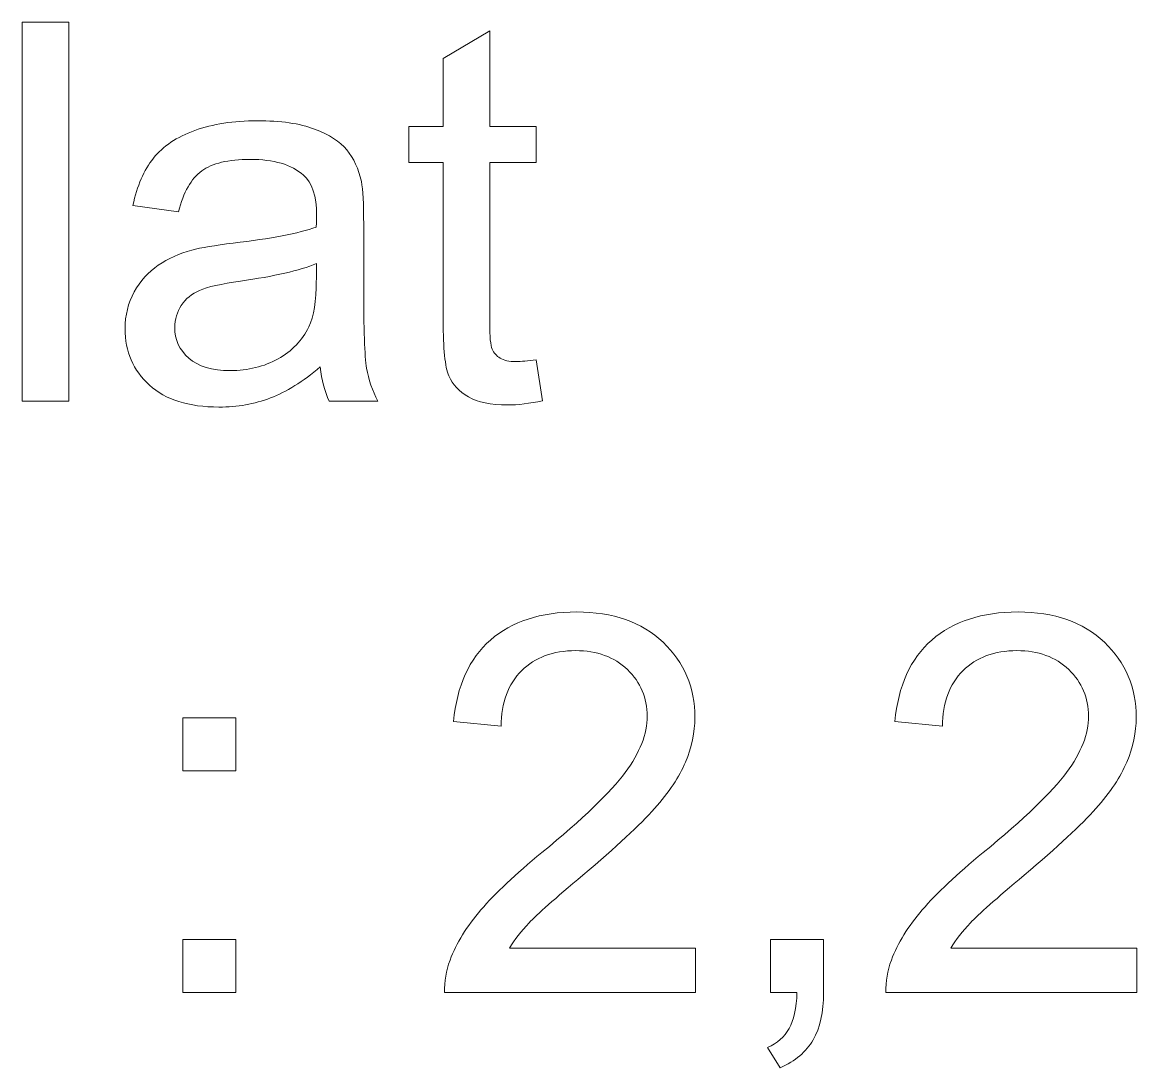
# Model space of a CAD drawing. Header units: centimetres. Extents: x -38.9 to 38.9, y -39.6 to 39.6.
# Drawn here: x 29.33 to 34.68, y 5.6 to 10.61 of the extents above; entities that cross this region are included whole.
import ezdxf

# ---------------------------------------------------------------- set-up
doc = ezdxf.new("R2010")
doc.units = ezdxf.units.CM
doc.header["$MEASUREMENT"] = 0
doc.layers.add('Layer 1', color=7, linetype='Continuous')

msp = doc.modelspace()

# ---------------------------------------------------------------- linework, layer by layer
at = {"layer": 'Layer 1', "color": 250, "lineweight": 9}
for points, knots in [([(29.32749, 8.79422), (29.32749, 8.79422), (29.32749, 10.61286), (29.32749, 10.61286), (29.32749, 10.61286), (29.32749, 10.61286), (29.32749, 10.61286), (29.32749, 10.61286), (29.32749, 10.61286), (29.32749, 10.61286), (29.32749, 10.61286), (29.32749, 10.61286), (29.32749, 10.61286), (29.3275, 10.61286), (29.55102, 10.61286), (29.55102, 10.61286), (29.55102, 10.61286), (29.55102, 10.61286), (29.55102, 10.61286), (29.55102, 10.61286), (29.55102, 10.61286), (29.55102, 10.61286), (29.55102, 10.61286), (29.55102, 10.61286), (29.55102, 10.61286), (29.55102, 10.61286), (29.55102, 8.79422), (29.55102, 8.79422), (29.55102, 8.79422), (29.55102, 8.79422), (29.55102, 8.79422), (29.55102, 8.79422), (29.55102, 8.79422), (29.55102, 8.79422), (29.55102, 8.79422), (29.55102, 8.79422), (29.55102, 8.79422), (29.55101, 8.79422), (29.32749, 8.79422), (29.32749, 8.79422)], [0, 0, 0, 0, 0.0769231, 0.0769231, 0.0769231, 0.1538462, 0.1538462, 0.1538462, 0.2307692, 0.2307692, 0.2307692, 0.3076923, 0.3076923, 0.3076923, 0.3846154, 0.3846154, 0.3846154, 0.4615385, 0.4615385, 0.4615385, 0.5384615, 0.5384615, 0.5384615, 0.6153846, 0.6153846, 0.6153846, 0.6923077, 0.6923077, 0.6923077, 0.7692308, 0.7692308, 0.7692308, 0.8461538, 0.8461538, 0.8461538, 0.9230769, 0.9230769, 0.9230769, 1, 1, 1, 1]), ([(31.79468, 8.99361), (31.79468, 8.99361), (31.82516, 8.79634), (31.82516, 8.79634), (31.82516, 8.79634), (31.82516, 8.79634), (31.82516, 8.79634), (31.82516, 8.79634), (31.82516, 8.79634), (31.82516, 8.79634), (31.82516, 8.79634), (31.82515, 8.79634), (31.82515, 8.79634), (31.7625, 8.78321), (31.7062, 8.77644), (31.6571, 8.77644), (31.6571, 8.77644), (31.6571, 8.77644), (31.6571, 8.77644), (31.6571, 8.77644), (31.6571, 8.77644), (31.6571, 8.77644), (31.6571, 8.77644), (31.65709, 8.77644), (31.65709, 8.77644), (31.57623, 8.77644), (31.51359, 8.78914), (31.46871, 8.81496), (31.46871, 8.81496), (31.46871, 8.81496), (31.46871, 8.81496), (31.46871, 8.81496), (31.46871, 8.81496), (31.46871, 8.81496), (31.46871, 8.81496), (31.4687, 8.81496), (31.4687, 8.81496), (31.42425, 8.84079), (31.39294, 8.87423), (31.37473, 8.91614), (31.37473, 8.91614), (31.37473, 8.91614), (31.37473, 8.91614), (31.37473, 8.91614), (31.37473, 8.91614), (31.37473, 8.91614), (31.37473, 8.91614), (31.37472, 8.91614), (31.37472, 8.91614), (31.35652, 8.95805), (31.34764, 9.0461), (31.34764, 9.1803), (31.34764, 9.1803), (31.34764, 9.1803), (31.34764, 9.1803), (31.34764, 9.1803), (31.34764, 9.1803), (31.34764, 9.1803), (31.34764, 9.1803), (31.34764, 9.1803), (31.34764, 9.1803), (31.34764, 9.1803), (31.34764, 9.93976), (31.34764, 9.93976), (31.34764, 9.93976), (31.34764, 9.93976), (31.34764, 9.93976), (31.34764, 9.93976), (31.34764, 9.93976), (31.34764, 9.93976), (31.34764, 9.93976), (31.34764, 9.93976), (31.34763, 9.93976), (31.34763, 9.93976), (31.18254, 9.93976), (31.18254, 9.93976), (31.18254, 9.93976), (31.18254, 9.93976), (31.18254, 9.93976), (31.18254, 9.93976), (31.18254, 9.93976), (31.18254, 9.93976), (31.18254, 9.93976), (31.18254, 9.93976), (31.18254, 9.93976), (31.18254, 9.93976), (31.18254, 10.11248), (31.18254, 10.11248), (31.18254, 10.11248), (31.18254, 10.11248), (31.18254, 10.11248), (31.18254, 10.11248), (31.18254, 10.11248), (31.18254, 10.11248), (31.18254, 10.11248), (31.18254, 10.11248), (31.18254, 10.11248), (31.18254, 10.11248), (31.34764, 10.11248), (31.34764, 10.11248), (31.34764, 10.11248), (31.34764, 10.11248), (31.34764, 10.11248), (31.34764, 10.11248), (31.34764, 10.11248), (31.34764, 10.11248), (31.34764, 10.11248), (31.34764, 10.11248), (31.34764, 10.11248), (31.34764, 10.11248), (31.34764, 10.43845), (31.34764, 10.43845), (31.34764, 10.43845), (31.34764, 10.43845), (31.34764, 10.43845), (31.34764, 10.43845), (31.34764, 10.43845), (31.34764, 10.43845), (31.34764, 10.43845), (31.34764, 10.43845), (31.34764, 10.43845), (31.34764, 10.43845), (31.57116, 10.57264), (31.57116, 10.57264), (31.57116, 10.57264), (31.57116, 10.57264), (31.57116, 10.57264), (31.57116, 10.57264), (31.57116, 10.57264), (31.57116, 10.57264), (31.57116, 10.57264), (31.57116, 10.57264), (31.57116, 10.57264), (31.57116, 10.57264), (31.57116, 10.11248), (31.57116, 10.11248), (31.57116, 10.11248), (31.57116, 10.11248), (31.57116, 10.11248), (31.57116, 10.11248), (31.57116, 10.11248), (31.57116, 10.11248), (31.57116, 10.11248), (31.57116, 10.11248), (31.57116, 10.11248), (31.57116, 10.11248), (31.79468, 10.11248), (31.79468, 10.11248), (31.79468, 10.11248), (31.79468, 10.11248), (31.79468, 10.11248), (31.79468, 10.11248), (31.79468, 10.11248), (31.79468, 10.11248), (31.79468, 10.11248), (31.79468, 10.11248), (31.79468, 10.11248), (31.79468, 10.11248), (31.79468, 9.93976), (31.79468, 9.93976), (31.79468, 9.93976), (31.79468, 9.93976), (31.79468, 9.93976), (31.79468, 9.93976), (31.79468, 9.93976), (31.79468, 9.93976), (31.79468, 9.93976), (31.79468, 9.93976), (31.79467, 9.93976), (31.79467, 9.93976), (31.57116, 9.93976), (31.57116, 9.93976), (31.57116, 9.93976), (31.57116, 9.93976), (31.57116, 9.93976), (31.57116, 9.93976), (31.57116, 9.93976), (31.57116, 9.93976), (31.57116, 9.93976), (31.57116, 9.93976), (31.57116, 9.93976), (31.57116, 9.93976), (31.57116, 9.1676), (31.57116, 9.1676), (31.57116, 9.1676), (31.57116, 9.1676), (31.57116, 9.1676), (31.57116, 9.1676), (31.57116, 9.1676), (31.57116, 9.1676), (31.57116, 9.1676), (31.57116, 9.1676), (31.57116, 9.1676), (31.57116, 9.10368), (31.57497, 9.06261), (31.58301, 9.04441), (31.58301, 9.04441), (31.58301, 9.04441), (31.58301, 9.04441), (31.58301, 9.04441), (31.58301, 9.04441), (31.58301, 9.04441), (31.58301, 9.04441), (31.58301, 9.04441), (31.58301, 9.04441), (31.59063, 9.02621), (31.60333, 9.01181), (31.62111, 9.00081), (31.62111, 9.00081), (31.62111, 9.00081), (31.62111, 9.00081), (31.62111, 9.00081), (31.62111, 9.00081), (31.62111, 9.00081), (31.62111, 9.00081), (31.62111, 9.00081), (31.62111, 9.00081), (31.63889, 8.99022), (31.66429, 8.98472), (31.69731, 8.98472), (31.69731, 8.98472), (31.69731, 8.98472), (31.69731, 8.98472), (31.69731, 8.98472), (31.69731, 8.98472), (31.69731, 8.98472), (31.69731, 8.98472), (31.69731, 8.98472), (31.69731, 8.98472), (31.72187, 8.98472), (31.75446, 8.98768), (31.79468, 8.99361)], [0, 0, 0, 0, 0.012987, 0.012987, 0.012987, 0.025974, 0.025974, 0.025974, 0.038961, 0.038961, 0.038961, 0.0519481, 0.0519481, 0.0519481, 0.0649351, 0.0649351, 0.0649351, 0.0779221, 0.0779221, 0.0779221, 0.0909091, 0.0909091, 0.0909091, 0.1038961, 0.1038961, 0.1038961, 0.1168831, 0.1168831, 0.1168831, 0.1298701, 0.1298701, 0.1298701, 0.1428571, 0.1428571, 0.1428571, 0.1558442, 0.1558442, 0.1558442, 0.1688312, 0.1688312, 0.1688312, 0.1818182, 0.1818182, 0.1818182, 0.1948052, 0.1948052, 0.1948052, 0.2077922, 0.2077922, 0.2077922, 0.2207792, 0.2207792, 0.2207792, 0.2337662, 0.2337662, 0.2337662, 0.2467532, 0.2467532, 0.2467532, 0.2597403, 0.2597403, 0.2597403, 0.2727273, 0.2727273, 0.2727273, 0.2857143, 0.2857143, 0.2857143, 0.2987013, 0.2987013, 0.2987013, 0.3116883, 0.3116883, 0.3116883, 0.3246753, 0.3246753, 0.3246753, 0.3376623, 0.3376623, 0.3376623, 0.3506494, 0.3506494, 0.3506494, 0.3636364, 0.3636364, 0.3636364, 0.3766234, 0.3766234, 0.3766234, 0.3896104, 0.3896104, 0.3896104, 0.4025974, 0.4025974, 0.4025974, 0.4155844, 0.4155844, 0.4155844, 0.4285714, 0.4285714, 0.4285714, 0.4415584, 0.4415584, 0.4415584, 0.4545455, 0.4545455, 0.4545455, 0.4675325, 0.4675325, 0.4675325, 0.4805195, 0.4805195, 0.4805195, 0.4935065, 0.4935065, 0.4935065, 0.5064935, 0.5064935, 0.5064935, 0.5194805, 0.5194805, 0.5194805, 0.5324675, 0.5324675, 0.5324675, 0.5454545, 0.5454545, 0.5454545, 0.5584416, 0.5584416, 0.5584416, 0.5714286, 0.5714286, 0.5714286, 0.5844156, 0.5844156, 0.5844156, 0.5974026, 0.5974026, 0.5974026, 0.6103896, 0.6103896, 0.6103896, 0.6233766, 0.6233766, 0.6233766, 0.6363636, 0.6363636, 0.6363636, 0.6493506, 0.6493506, 0.6493506, 0.6623377, 0.6623377, 0.6623377, 0.6753247, 0.6753247, 0.6753247, 0.6883117, 0.6883117, 0.6883117, 0.7012987, 0.7012987, 0.7012987, 0.7142857, 0.7142857, 0.7142857, 0.7272727, 0.7272727, 0.7272727, 0.7402597, 0.7402597, 0.7402597, 0.7532468, 0.7532468, 0.7532468, 0.7662338, 0.7662338, 0.7662338, 0.7792208, 0.7792208, 0.7792208, 0.7922078, 0.7922078, 0.7922078, 0.8051948, 0.8051948, 0.8051948, 0.8181818, 0.8181818, 0.8181818, 0.8311688, 0.8311688, 0.8311688, 0.8441558, 0.8441558, 0.8441558, 0.8571429, 0.8571429, 0.8571429, 0.8701299, 0.8701299, 0.8701299, 0.8831169, 0.8831169, 0.8831169, 0.8961039, 0.8961039, 0.8961039, 0.9090909, 0.9090909, 0.9090909, 0.9220779, 0.9220779, 0.9220779, 0.9350649, 0.9350649, 0.9350649, 0.9480519, 0.9480519, 0.9480519, 0.961039, 0.961039, 0.961039, 0.974026, 0.974026, 0.974026, 0.987013, 0.987013, 0.987013, 1, 1, 1, 1]), ([(30.75794, 8.95932), (30.67497, 8.88862), (30.59496, 8.83909), (30.51833, 8.80988), (30.51833, 8.80988), (30.51833, 8.80988), (30.51833, 8.80988), (30.51833, 8.80988), (30.51833, 8.80988), (30.51833, 8.80988), (30.51833, 8.80988), (30.51832, 8.80988), (30.51832, 8.80988), (30.44169, 8.78067), (30.35958, 8.76628), (30.27153, 8.76628), (30.27153, 8.76628), (30.27153, 8.76628), (30.27153, 8.76628), (30.27153, 8.76628), (30.27153, 8.76628), (30.27153, 8.76628), (30.27153, 8.76628), (30.27152, 8.76628), (30.27152, 8.76628), (30.12674, 8.76628), (30.01541, 8.80142), (29.93751, 8.87211), (29.93751, 8.87211), (29.93751, 8.87211), (29.93751, 8.87211), (29.93751, 8.87211), (29.93751, 8.87211), (29.93751, 8.87211), (29.93751, 8.87211), (29.9375, 8.87211), (29.9375, 8.87211), (29.85962, 8.94239), (29.82068, 9.03256), (29.82068, 9.1422), (29.82068, 9.1422), (29.82068, 9.1422), (29.82068, 9.1422), (29.82068, 9.1422), (29.82068, 9.1422), (29.82068, 9.1422), (29.82068, 9.1422), (29.82068, 9.1422), (29.82068, 9.1422), (29.82068, 9.20655), (29.8355, 9.26539), (29.86471, 9.31873), (29.86471, 9.31873), (29.86471, 9.31873), (29.86471, 9.31873), (29.86471, 9.31873), (29.86471, 9.31873), (29.86471, 9.31873), (29.86471, 9.31873), (29.86471, 9.31873), (29.86471, 9.31873), (29.89434, 9.37207), (29.93286, 9.4144), (29.98028, 9.44658), (29.98028, 9.44658), (29.98028, 9.44658), (29.98028, 9.44658), (29.98028, 9.44658), (29.98028, 9.44658), (29.98028, 9.44658), (29.98028, 9.44658), (29.98028, 9.44658), (29.98028, 9.44658), (30.02811, 9.47875), (30.08145, 9.5033), (30.14114, 9.51981), (30.14114, 9.51981), (30.14114, 9.51981), (30.14114, 9.51981), (30.14114, 9.51981), (30.14114, 9.51981), (30.14114, 9.51981), (30.14114, 9.51981), (30.14114, 9.51981), (30.14114, 9.51981), (30.18517, 9.53124), (30.25163, 9.54225), (30.34011, 9.55326), (30.34011, 9.55326), (30.34011, 9.55326), (30.34011, 9.55326), (30.34011, 9.55326), (30.34011, 9.55326), (30.34011, 9.55326), (30.34011, 9.55326), (30.34011, 9.55326), (30.34011, 9.55326), (30.52045, 9.57442), (30.6538, 9.60025), (30.73888, 9.62988), (30.73888, 9.62988), (30.73888, 9.62988), (30.73888, 9.62988), (30.73888, 9.62988), (30.73888, 9.62988), (30.73888, 9.62988), (30.73888, 9.62988), (30.73889, 9.62988), (30.73889, 9.62988), (30.73973, 9.66036), (30.74016, 9.67983), (30.74016, 9.68788), (30.74016, 9.68788), (30.74016, 9.68788), (30.74016, 9.68788), (30.74016, 9.68788), (30.74016, 9.68788), (30.74016, 9.68788), (30.74016, 9.68788), (30.74016, 9.68788), (30.74015, 9.68788), (30.74015, 9.77847), (30.71899, 9.84239), (30.67666, 9.87965), (30.67666, 9.87965), (30.67666, 9.87965), (30.67666, 9.87965), (30.67666, 9.87965), (30.67666, 9.87965), (30.67666, 9.87965), (30.67666, 9.87965), (30.67665, 9.87965), (30.67665, 9.87965), (30.6195, 9.93002), (30.53442, 9.955), (30.42181, 9.955), (30.42181, 9.955), (30.42181, 9.955), (30.42181, 9.955), (30.42181, 9.955), (30.42181, 9.955), (30.42181, 9.955), (30.42181, 9.955), (30.4218, 9.955), (30.4218, 9.955), (30.31639, 9.955), (30.23851, 9.93637), (30.18856, 9.89954), (30.18856, 9.89954), (30.18856, 9.89954), (30.18856, 9.89954), (30.18856, 9.89954), (30.18856, 9.89954), (30.18856, 9.89954), (30.18856, 9.89954), (30.18855, 9.89954), (30.18855, 9.89954), (30.13817, 9.86271), (30.10135, 9.79752), (30.07722, 9.70354), (30.07722, 9.70354), (30.07722, 9.70354), (30.07722, 9.70354), (30.07722, 9.70354), (30.07722, 9.70354), (30.07722, 9.70354), (30.07722, 9.70354), (30.07722, 9.70354), (30.07721, 9.70354), (30.07721, 9.70354), (29.85878, 9.73402), (29.85878, 9.73402), (29.85878, 9.73402), (29.85878, 9.73402), (29.85878, 9.73402), (29.85878, 9.73402), (29.85878, 9.73402), (29.85878, 9.73402), (29.85878, 9.73402), (29.85878, 9.73402), (29.85878, 9.73402), (29.87868, 9.82758), (29.91127, 9.90335), (29.95699, 9.96093), (29.95699, 9.96093), (29.95699, 9.96093), (29.95699, 9.96093), (29.95699, 9.96093), (29.95699, 9.96093), (29.95699, 9.96093), (29.95699, 9.96093), (29.95699, 9.96093), (29.95699, 9.96093), (30.00271, 10.0185), (30.06875, 10.06253), (30.15511, 10.09385), (30.15511, 10.09385), (30.15511, 10.09385), (30.15511, 10.09385), (30.15511, 10.09385), (30.15511, 10.09385), (30.15511, 10.09385), (30.15511, 10.09385), (30.15511, 10.09385), (30.15511, 10.09385), (30.24105, 10.12476), (30.34137, 10.14042), (30.45483, 10.14042), (30.45483, 10.14042), (30.45483, 10.14042), (30.45483, 10.14042), (30.45483, 10.14042), (30.45483, 10.14042), (30.45483, 10.14042), (30.45483, 10.14042), (30.45483, 10.14042), (30.45483, 10.14042), (30.56744, 10.14042), (30.6593, 10.1273), (30.73, 10.10063), (30.73, 10.10063), (30.73, 10.10063), (30.73, 10.10063), (30.73, 10.10063), (30.73, 10.10063), (30.73, 10.10063), (30.73, 10.10063), (30.73, 10.10063), (30.73, 10.10063), (30.80026, 10.07396), (30.85233, 10.04094), (30.88536, 10.00072), (30.88536, 10.00072), (30.88536, 10.00072), (30.88536, 10.00072), (30.88536, 10.00072), (30.88536, 10.00072), (30.88536, 10.00072), (30.88536, 10.00072), (30.88536, 10.00072), (30.88536, 10.00072), (30.91838, 9.9605), (30.94167, 9.9097), (30.95521, 9.84832), (30.95521, 9.84832), (30.95521, 9.84832), (30.95521, 9.84832), (30.95521, 9.84832), (30.95521, 9.84832), (30.95521, 9.84832), (30.95521, 9.84832), (30.95521, 9.84832), (30.95521, 9.84832), (30.96241, 9.81022), (30.96622, 9.74164), (30.96622, 9.643), (30.96622, 9.643), (30.96622, 9.643), (30.96622, 9.643), (30.96622, 9.643), (30.96622, 9.643), (30.96622, 9.643), (30.96622, 9.643), (30.96622, 9.643), (30.96622, 9.643), (30.96622, 9.643), (30.96622, 9.34667), (30.96622, 9.34667), (30.96622, 9.34667), (30.96622, 9.34667), (30.96622, 9.34667), (30.96622, 9.34667), (30.96622, 9.34667), (30.96622, 9.34667), (30.96622, 9.34667), (30.96622, 9.34667), (30.96622, 9.34667), (30.96622, 9.13966), (30.97088, 9.00885), (30.98019, 8.95339), (30.98019, 8.95339), (30.98019, 8.95339), (30.98019, 8.95339), (30.98019, 8.95339), (30.98019, 8.95339), (30.98019, 8.95339), (30.98019, 8.95339), (30.98019, 8.95339), (30.98019, 8.95339), (30.98908, 8.89794), (31.00771, 8.84502), (31.0348, 8.79422), (31.0348, 8.79422), (31.0348, 8.79422), (31.0348, 8.79422), (31.0348, 8.79422), (31.0348, 8.79422), (31.0348, 8.79422), (31.0348, 8.79422), (31.0348, 8.79422), (31.03479, 8.79422), (31.03479, 8.79422), (30.80112, 8.79422), (30.80112, 8.79422), (30.80112, 8.79422), (30.80112, 8.79422), (30.80112, 8.79422), (30.80112, 8.79422), (30.80112, 8.79422), (30.80112, 8.79422), (30.80112, 8.79422), (30.80111, 8.79422), (30.80111, 8.79422), (30.77867, 8.84121), (30.76429, 8.89624), (30.75794, 8.95932)], [0, 0, 0, 0, 0.0095238, 0.0095238, 0.0095238, 0.0190476, 0.0190476, 0.0190476, 0.0285714, 0.0285714, 0.0285714, 0.0380952, 0.0380952, 0.0380952, 0.047619, 0.047619, 0.047619, 0.0571429, 0.0571429, 0.0571429, 0.0666667, 0.0666667, 0.0666667, 0.0761905, 0.0761905, 0.0761905, 0.0857143, 0.0857143, 0.0857143, 0.0952381, 0.0952381, 0.0952381, 0.1047619, 0.1047619, 0.1047619, 0.1142857, 0.1142857, 0.1142857, 0.1238095, 0.1238095, 0.1238095, 0.1333333, 0.1333333, 0.1333333, 0.1428571, 0.1428571, 0.1428571, 0.152381, 0.152381, 0.152381, 0.1619048, 0.1619048, 0.1619048, 0.1714286, 0.1714286, 0.1714286, 0.1809524, 0.1809524, 0.1809524, 0.1904762, 0.1904762, 0.1904762, 0.2, 0.2, 0.2, 0.2095238, 0.2095238, 0.2095238, 0.2190476, 0.2190476, 0.2190476, 0.2285714, 0.2285714, 0.2285714, 0.2380952, 0.2380952, 0.2380952, 0.247619, 0.247619, 0.247619, 0.2571429, 0.2571429, 0.2571429, 0.2666667, 0.2666667, 0.2666667, 0.2761905, 0.2761905, 0.2761905, 0.2857143, 0.2857143, 0.2857143, 0.2952381, 0.2952381, 0.2952381, 0.3047619, 0.3047619, 0.3047619, 0.3142857, 0.3142857, 0.3142857, 0.3238095, 0.3238095, 0.3238095, 0.3333333, 0.3333333, 0.3333333, 0.3428571, 0.3428571, 0.3428571, 0.352381, 0.352381, 0.352381, 0.3619048, 0.3619048, 0.3619048, 0.3714286, 0.3714286, 0.3714286, 0.3809524, 0.3809524, 0.3809524, 0.3904762, 0.3904762, 0.3904762, 0.4, 0.4, 0.4, 0.4095238, 0.4095238, 0.4095238, 0.4190476, 0.4190476, 0.4190476, 0.4285714, 0.4285714, 0.4285714, 0.4380952, 0.4380952, 0.4380952, 0.447619, 0.447619, 0.447619, 0.4571429, 0.4571429, 0.4571429, 0.4666667, 0.4666667, 0.4666667, 0.4761905, 0.4761905, 0.4761905, 0.4857143, 0.4857143, 0.4857143, 0.4952381, 0.4952381, 0.4952381, 0.5047619, 0.5047619, 0.5047619, 0.5142857, 0.5142857, 0.5142857, 0.5238095, 0.5238095, 0.5238095, 0.5333333, 0.5333333, 0.5333333, 0.5428571, 0.5428571, 0.5428571, 0.552381, 0.552381, 0.552381, 0.5619048, 0.5619048, 0.5619048, 0.5714286, 0.5714286, 0.5714286, 0.5809524, 0.5809524, 0.5809524, 0.5904762, 0.5904762, 0.5904762, 0.6, 0.6, 0.6, 0.6095238, 0.6095238, 0.6095238, 0.6190476, 0.6190476, 0.6190476, 0.6285714, 0.6285714, 0.6285714, 0.6380952, 0.6380952, 0.6380952, 0.647619, 0.647619, 0.647619, 0.6571429, 0.6571429, 0.6571429, 0.6666667, 0.6666667, 0.6666667, 0.6761905, 0.6761905, 0.6761905, 0.6857143, 0.6857143, 0.6857143, 0.6952381, 0.6952381, 0.6952381, 0.7047619, 0.7047619, 0.7047619, 0.7142857, 0.7142857, 0.7142857, 0.7238095, 0.7238095, 0.7238095, 0.7333333, 0.7333333, 0.7333333, 0.7428571, 0.7428571, 0.7428571, 0.752381, 0.752381, 0.752381, 0.7619048, 0.7619048, 0.7619048, 0.7714286, 0.7714286, 0.7714286, 0.7809524, 0.7809524, 0.7809524, 0.7904762, 0.7904762, 0.7904762, 0.8, 0.8, 0.8, 0.8095238, 0.8095238, 0.8095238, 0.8190476, 0.8190476, 0.8190476, 0.8285714, 0.8285714, 0.8285714, 0.8380952, 0.8380952, 0.8380952, 0.847619, 0.847619, 0.847619, 0.8571429, 0.8571429, 0.8571429, 0.8666667, 0.8666667, 0.8666667, 0.8761905, 0.8761905, 0.8761905, 0.8857143, 0.8857143, 0.8857143, 0.8952381, 0.8952381, 0.8952381, 0.9047619, 0.9047619, 0.9047619, 0.9142857, 0.9142857, 0.9142857, 0.9238095, 0.9238095, 0.9238095, 0.9333333, 0.9333333, 0.9333333, 0.9428571, 0.9428571, 0.9428571, 0.952381, 0.952381, 0.952381, 0.9619048, 0.9619048, 0.9619048, 0.9714286, 0.9714286, 0.9714286, 0.9809524, 0.9809524, 0.9809524, 0.9904762, 0.9904762, 0.9904762, 1, 1, 1, 1]), ([(30.74016, 9.45462), (30.65888, 9.4216), (30.53696, 9.39366), (30.3744, 9.3708), (30.3744, 9.3708), (30.3744, 9.3708), (30.3744, 9.3708), (30.3744, 9.3708), (30.3744, 9.3708), (30.3744, 9.3708), (30.3744, 9.3708), (30.37439, 9.3708), (30.37439, 9.3708), (30.2821, 9.35768), (30.21692, 9.34286), (30.17882, 9.32635), (30.17882, 9.32635), (30.17882, 9.32635), (30.17882, 9.32635), (30.17882, 9.32635), (30.17882, 9.32635), (30.17882, 9.32635), (30.17882, 9.32635), (30.17881, 9.32635), (30.17881, 9.32635), (30.14071, 9.30984), (30.11151, 9.28571), (30.09076, 9.25438), (30.09076, 9.25438), (30.09076, 9.25438), (30.09076, 9.25438), (30.09076, 9.25438), (30.09076, 9.25438), (30.09076, 9.25438), (30.09076, 9.25438), (30.09076, 9.25438), (30.09076, 9.25438), (30.07001, 9.22263), (30.05943, 9.1875), (30.05943, 9.14855), (30.05943, 9.14855), (30.05943, 9.14855), (30.05943, 9.14855), (30.05943, 9.14855), (30.05943, 9.14855), (30.05943, 9.14855), (30.05943, 9.14855), (30.05943, 9.14855), (30.05943, 9.14855), (30.05943, 9.08971), (30.08188, 9.04018), (30.12717, 9.00081), (30.12717, 9.00081), (30.12717, 9.00081), (30.12717, 9.00081), (30.12717, 9.00081), (30.12717, 9.00081), (30.12717, 9.00081), (30.12717, 9.00081), (30.12717, 9.00081), (30.12717, 9.00081), (30.17247, 8.96144), (30.23851, 8.94154), (30.32529, 8.94154), (30.32529, 8.94154), (30.32529, 8.94154), (30.32529, 8.94154), (30.32529, 8.94154), (30.32529, 8.94154), (30.32529, 8.94154), (30.32529, 8.94154), (30.32529, 8.94154), (30.32529, 8.94154), (30.41122, 8.94154), (30.48785, 8.96017), (30.55515, 8.99784), (30.55515, 8.99784), (30.55515, 8.99784), (30.55515, 8.99784), (30.55515, 8.99784), (30.55515, 8.99784), (30.55515, 8.99784), (30.55515, 8.99784), (30.55515, 8.99784), (30.55515, 8.99784), (30.62205, 9.0351), (30.67158, 9.08632), (30.70291, 9.15109), (30.70291, 9.15109), (30.70291, 9.15109), (30.70291, 9.15109), (30.70291, 9.15109), (30.70291, 9.15109), (30.70291, 9.15109), (30.70291, 9.15109), (30.70291, 9.15109), (30.70291, 9.15109), (30.72704, 9.20147), (30.73888, 9.27555), (30.73888, 9.37334), (30.73888, 9.37334), (30.73888, 9.37334), (30.73888, 9.37334), (30.73888, 9.37334), (30.73888, 9.37334), (30.73888, 9.37334), (30.73888, 9.37334), (30.73888, 9.37334), (30.73888, 9.37334), (30.73889, 9.37334), (30.74016, 9.45462), (30.74016, 9.45462)], [0, 0, 0, 0, 0.027027, 0.027027, 0.027027, 0.0540541, 0.0540541, 0.0540541, 0.0810811, 0.0810811, 0.0810811, 0.1081081, 0.1081081, 0.1081081, 0.1351351, 0.1351351, 0.1351351, 0.1621622, 0.1621622, 0.1621622, 0.1891892, 0.1891892, 0.1891892, 0.2162162, 0.2162162, 0.2162162, 0.2432432, 0.2432432, 0.2432432, 0.2702703, 0.2702703, 0.2702703, 0.2972973, 0.2972973, 0.2972973, 0.3243243, 0.3243243, 0.3243243, 0.3513514, 0.3513514, 0.3513514, 0.3783784, 0.3783784, 0.3783784, 0.4054054, 0.4054054, 0.4054054, 0.4324324, 0.4324324, 0.4324324, 0.4594595, 0.4594595, 0.4594595, 0.4864865, 0.4864865, 0.4864865, 0.5135135, 0.5135135, 0.5135135, 0.5405405, 0.5405405, 0.5405405, 0.5675676, 0.5675676, 0.5675676, 0.5945946, 0.5945946, 0.5945946, 0.6216216, 0.6216216, 0.6216216, 0.6486486, 0.6486486, 0.6486486, 0.6756757, 0.6756757, 0.6756757, 0.7027027, 0.7027027, 0.7027027, 0.7297297, 0.7297297, 0.7297297, 0.7567568, 0.7567568, 0.7567568, 0.7837838, 0.7837838, 0.7837838, 0.8108108, 0.8108108, 0.8108108, 0.8378378, 0.8378378, 0.8378378, 0.8648649, 0.8648649, 0.8648649, 0.8918919, 0.8918919, 0.8918919, 0.9189189, 0.9189189, 0.9189189, 0.9459459, 0.9459459, 0.9459459, 0.972973, 0.972973, 0.972973, 1, 1, 1, 1]), ([(32.55838, 6.16997), (32.55838, 6.16997), (32.55838, 5.95661), (32.55838, 5.95661), (32.55838, 5.95661), (32.55838, 5.95661), (32.55838, 5.95661), (32.55838, 5.95661), (32.55838, 5.95661), (32.55838, 5.95661), (32.55838, 5.95661), (32.55838, 5.95661), (32.55837, 5.95661), (32.55837, 5.95661), (31.35442, 5.95661), (31.35442, 5.95661), (31.35442, 5.95661), (31.35442, 5.95661), (31.35442, 5.95661), (31.35442, 5.95661), (31.35442, 5.95661), (31.35442, 5.95661), (31.35442, 5.95661), (31.35441, 5.95661), (31.35441, 5.95661), (31.35273, 6.01037), (31.36162, 6.06202), (31.38066, 6.11197), (31.38066, 6.11197), (31.38066, 6.11197), (31.38066, 6.11197), (31.38066, 6.11197), (31.38066, 6.11197), (31.38066, 6.11197), (31.38066, 6.11197), (31.38067, 6.11197), (31.38067, 6.11197), (31.41157, 6.19368), (31.4611, 6.27453), (31.52926, 6.3537), (31.52926, 6.3537), (31.52926, 6.3537), (31.52926, 6.3537), (31.52926, 6.3537), (31.52926, 6.3537), (31.52926, 6.3537), (31.52926, 6.3537), (31.52926, 6.3537), (31.52926, 6.3537), (31.59741, 6.43286), (31.69478, 6.5243), (31.82136, 6.62802), (31.82136, 6.62802), (31.82136, 6.62802), (31.82136, 6.62802), (31.82136, 6.62802), (31.82136, 6.62802), (31.82136, 6.62802), (31.82136, 6.62802), (31.82136, 6.62802), (31.82136, 6.62802), (32.01821, 6.79014), (32.15198, 6.91842), (32.22183, 7.01325), (32.22183, 7.01325), (32.22183, 7.01325), (32.22183, 7.01325), (32.22183, 7.01325), (32.22183, 7.01325), (32.22183, 7.01325), (32.22183, 7.01325), (32.22183, 7.01325), (32.22183, 7.01325), (32.2921, 7.10808), (32.32723, 7.19782), (32.32723, 7.28249), (32.32723, 7.28249), (32.32723, 7.28249), (32.32723, 7.28249), (32.32723, 7.28249), (32.32723, 7.28249), (32.32723, 7.28249), (32.32723, 7.28249), (32.32723, 7.28249), (32.32722, 7.28249), (32.32722, 7.37097), (32.29547, 7.44547), (32.23199, 7.50643), (32.23199, 7.50643), (32.23199, 7.50643), (32.23199, 7.50643), (32.23199, 7.50643), (32.23199, 7.50643), (32.23199, 7.50643), (32.23199, 7.50643), (32.23198, 7.50643), (32.23198, 7.50643), (32.16848, 7.56697), (32.08552, 7.59745), (31.98348, 7.59745), (31.98348, 7.59745), (31.98348, 7.59745), (31.98348, 7.59745), (31.98348, 7.59745), (31.98348, 7.59745), (31.98348, 7.59745), (31.98348, 7.59745), (31.98347, 7.59745), (31.98347, 7.59745), (31.87552, 7.59745), (31.78918, 7.56527), (31.72441, 7.50093), (31.72441, 7.50093), (31.72441, 7.50093), (31.72441, 7.50093), (31.72441, 7.50093), (31.72441, 7.50093), (31.72441, 7.50093), (31.72441, 7.50093), (31.7244, 7.50093), (31.7244, 7.50093), (31.65963, 7.43701), (31.62705, 7.34811), (31.6262, 7.23423), (31.6262, 7.23423), (31.6262, 7.23423), (31.6262, 7.23423), (31.6262, 7.23423), (31.6262, 7.23423), (31.6262, 7.23423), (31.6262, 7.23423), (31.6262, 7.23423), (31.62619, 7.23423), (31.62619, 7.23423), (31.3976, 7.25709), (31.3976, 7.25709), (31.3976, 7.25709), (31.3976, 7.25709), (31.3976, 7.25709), (31.3976, 7.25709), (31.3976, 7.25709), (31.3976, 7.25709), (31.3976, 7.25709), (31.3976, 7.25709), (31.3976, 7.25709), (31.41326, 7.42812), (31.47253, 7.55849), (31.57498, 7.64825), (31.57498, 7.64825), (31.57498, 7.64825), (31.57498, 7.64825), (31.57498, 7.64825), (31.57498, 7.64825), (31.57498, 7.64825), (31.57498, 7.64825), (31.57498, 7.64825), (31.57498, 7.64825), (31.67784, 7.738), (31.81542, 7.78287), (31.98857, 7.78287), (31.98857, 7.78287), (31.98857, 7.78287), (31.98857, 7.78287), (31.98857, 7.78287), (31.98857, 7.78287), (31.98857, 7.78287), (31.98857, 7.78287), (31.98857, 7.78287), (31.98857, 7.78287), (32.16299, 7.78287), (32.30142, 7.73461), (32.40301, 7.63767), (32.40301, 7.63767), (32.40301, 7.63767), (32.40301, 7.63767), (32.40301, 7.63767), (32.40301, 7.63767), (32.40301, 7.63767), (32.40301, 7.63767), (32.40302, 7.63767), (32.40302, 7.63767), (32.50504, 7.54072), (32.55583, 7.42049), (32.55583, 7.27741), (32.55583, 7.27741), (32.55583, 7.27741), (32.55583, 7.27741), (32.55583, 7.27741), (32.55583, 7.27741), (32.55583, 7.27741), (32.55583, 7.27741), (32.55583, 7.27741), (32.55583, 7.27741), (32.55582, 7.2046), (32.54102, 7.13305), (32.51097, 7.06278), (32.51097, 7.06278), (32.51097, 7.06278), (32.51097, 7.06278), (32.51097, 7.06278), (32.51097, 7.06278), (32.51097, 7.06278), (32.51097, 7.06278), (32.51096, 7.06278), (32.51096, 7.06278), (32.48132, 6.99207), (32.4318, 6.918), (32.3628, 6.84011), (32.3628, 6.84011), (32.3628, 6.84011), (32.3628, 6.84011), (32.3628, 6.84011), (32.3628, 6.84011), (32.3628, 6.84011), (32.3628, 6.84011), (32.36279, 6.84011), (32.36279, 6.84011), (32.29336, 6.76264), (32.17865, 6.65553), (32.01863, 6.52007), (32.01863, 6.52007), (32.01863, 6.52007), (32.01863, 6.52007), (32.01863, 6.52007), (32.01863, 6.52007), (32.01863, 6.52007), (32.01863, 6.52007), (32.01862, 6.52007), (32.01862, 6.52007), (31.88442, 6.40746), (31.79807, 6.33126), (31.75997, 6.29104), (31.75997, 6.29104), (31.75997, 6.29104), (31.75997, 6.29104), (31.75997, 6.29104), (31.75997, 6.29104), (31.75997, 6.29104), (31.75997, 6.29104), (31.75996, 6.29104), (31.75996, 6.29104), (31.72186, 6.25083), (31.69055, 6.21061), (31.66557, 6.16997), (31.66557, 6.16997), (31.66557, 6.16997), (31.66557, 6.16997), (31.66557, 6.16997), (31.66557, 6.16997), (31.66557, 6.16997), (31.66557, 6.16997), (31.66557, 6.16997), (31.66557, 6.16997), (31.66557, 6.16997), (32.55838, 6.16997), (32.55838, 6.16997)], [0, 0, 0, 0, 0.0117647, 0.0117647, 0.0117647, 0.0235294, 0.0235294, 0.0235294, 0.0352941, 0.0352941, 0.0352941, 0.0470588, 0.0470588, 0.0470588, 0.0588235, 0.0588235, 0.0588235, 0.0705882, 0.0705882, 0.0705882, 0.0823529, 0.0823529, 0.0823529, 0.0941176, 0.0941176, 0.0941176, 0.1058824, 0.1058824, 0.1058824, 0.1176471, 0.1176471, 0.1176471, 0.1294118, 0.1294118, 0.1294118, 0.1411765, 0.1411765, 0.1411765, 0.1529412, 0.1529412, 0.1529412, 0.1647059, 0.1647059, 0.1647059, 0.1764706, 0.1764706, 0.1764706, 0.1882353, 0.1882353, 0.1882353, 0.2, 0.2, 0.2, 0.2117647, 0.2117647, 0.2117647, 0.2235294, 0.2235294, 0.2235294, 0.2352941, 0.2352941, 0.2352941, 0.2470588, 0.2470588, 0.2470588, 0.2588235, 0.2588235, 0.2588235, 0.2705882, 0.2705882, 0.2705882, 0.2823529, 0.2823529, 0.2823529, 0.2941176, 0.2941176, 0.2941176, 0.3058824, 0.3058824, 0.3058824, 0.3176471, 0.3176471, 0.3176471, 0.3294118, 0.3294118, 0.3294118, 0.3411765, 0.3411765, 0.3411765, 0.3529412, 0.3529412, 0.3529412, 0.3647059, 0.3647059, 0.3647059, 0.3764706, 0.3764706, 0.3764706, 0.3882353, 0.3882353, 0.3882353, 0.4, 0.4, 0.4, 0.4117647, 0.4117647, 0.4117647, 0.4235294, 0.4235294, 0.4235294, 0.4352941, 0.4352941, 0.4352941, 0.4470588, 0.4470588, 0.4470588, 0.4588235, 0.4588235, 0.4588235, 0.4705882, 0.4705882, 0.4705882, 0.4823529, 0.4823529, 0.4823529, 0.4941176, 0.4941176, 0.4941176, 0.5058824, 0.5058824, 0.5058824, 0.5176471, 0.5176471, 0.5176471, 0.5294118, 0.5294118, 0.5294118, 0.5411765, 0.5411765, 0.5411765, 0.5529412, 0.5529412, 0.5529412, 0.5647059, 0.5647059, 0.5647059, 0.5764706, 0.5764706, 0.5764706, 0.5882353, 0.5882353, 0.5882353, 0.6, 0.6, 0.6, 0.6117647, 0.6117647, 0.6117647, 0.6235294, 0.6235294, 0.6235294, 0.6352941, 0.6352941, 0.6352941, 0.6470588, 0.6470588, 0.6470588, 0.6588235, 0.6588235, 0.6588235, 0.6705882, 0.6705882, 0.6705882, 0.6823529, 0.6823529, 0.6823529, 0.6941176, 0.6941176, 0.6941176, 0.7058824, 0.7058824, 0.7058824, 0.7176471, 0.7176471, 0.7176471, 0.7294118, 0.7294118, 0.7294118, 0.7411765, 0.7411765, 0.7411765, 0.7529412, 0.7529412, 0.7529412, 0.7647059, 0.7647059, 0.7647059, 0.7764706, 0.7764706, 0.7764706, 0.7882353, 0.7882353, 0.7882353, 0.8, 0.8, 0.8, 0.8117647, 0.8117647, 0.8117647, 0.8235294, 0.8235294, 0.8235294, 0.8352941, 0.8352941, 0.8352941, 0.8470588, 0.8470588, 0.8470588, 0.8588235, 0.8588235, 0.8588235, 0.8705882, 0.8705882, 0.8705882, 0.8823529, 0.8823529, 0.8823529, 0.8941176, 0.8941176, 0.8941176, 0.9058824, 0.9058824, 0.9058824, 0.9176471, 0.9176471, 0.9176471, 0.9294118, 0.9294118, 0.9294118, 0.9411765, 0.9411765, 0.9411765, 0.9529412, 0.9529412, 0.9529412, 0.9647059, 0.9647059, 0.9647059, 0.9764706, 0.9764706, 0.9764706, 0.9882353, 0.9882353, 0.9882353, 1, 1, 1, 1]), ([(34.67672, 6.16997), (34.67672, 6.16997), (34.67672, 5.95661), (34.67672, 5.95661), (34.67672, 5.95661), (34.67672, 5.95661), (34.67672, 5.95661), (34.67672, 5.95661), (34.67672, 5.95661), (34.67672, 5.95661), (34.67672, 5.95661), (34.67672, 5.95661), (34.67672, 5.95661), (34.67672, 5.95661), (33.47278, 5.95661), (33.47278, 5.95661), (33.47278, 5.95661), (33.47278, 5.95661), (33.47278, 5.95661), (33.47278, 5.95661), (33.47278, 5.95661), (33.47278, 5.95661), (33.47278, 5.95661), (33.47277, 5.95661), (33.47277, 5.95661), (33.47109, 6.01037), (33.47997, 6.06202), (33.49903, 6.11197), (33.49903, 6.11197), (33.49903, 6.11197), (33.49903, 6.11197), (33.49903, 6.11197), (33.49903, 6.11197), (33.49903, 6.11197), (33.49903, 6.11197), (33.49903, 6.11197), (33.49903, 6.11197), (33.52993, 6.19368), (33.57946, 6.27453), (33.64761, 6.3537), (33.64761, 6.3537), (33.64761, 6.3537), (33.64761, 6.3537), (33.64761, 6.3537), (33.64761, 6.3537), (33.64761, 6.3537), (33.64761, 6.3537), (33.64761, 6.3537), (33.64761, 6.3537), (33.71577, 6.43286), (33.81314, 6.5243), (33.93972, 6.62802), (33.93972, 6.62802), (33.93972, 6.62802), (33.93972, 6.62802), (33.93972, 6.62802), (33.93972, 6.62802), (33.93972, 6.62802), (33.93972, 6.62802), (33.93972, 6.62802), (33.93972, 6.62802), (34.13657, 6.79014), (34.27034, 6.91842), (34.34019, 7.01325), (34.34019, 7.01325), (34.34019, 7.01325), (34.34019, 7.01325), (34.34019, 7.01325), (34.34019, 7.01325), (34.34019, 7.01325), (34.34019, 7.01325), (34.34019, 7.01325), (34.34019, 7.01325), (34.41045, 7.10808), (34.4456, 7.19782), (34.4456, 7.28249), (34.4456, 7.28249), (34.4456, 7.28249), (34.4456, 7.28249), (34.4456, 7.28249), (34.4456, 7.28249), (34.4456, 7.28249), (34.4456, 7.28249), (34.4456, 7.28249), (34.44559, 7.28249), (34.44559, 7.37097), (34.41385, 7.44547), (34.35035, 7.50643), (34.35035, 7.50643), (34.35035, 7.50643), (34.35035, 7.50643), (34.35035, 7.50643), (34.35035, 7.50643), (34.35035, 7.50643), (34.35035, 7.50643), (34.35034, 7.50643), (34.35034, 7.50643), (34.28684, 7.56697), (34.20387, 7.59745), (34.10185, 7.59745), (34.10185, 7.59745), (34.10185, 7.59745), (34.10185, 7.59745), (34.10185, 7.59745), (34.10185, 7.59745), (34.10185, 7.59745), (34.10185, 7.59745), (34.10184, 7.59745), (34.10184, 7.59745), (33.99389, 7.59745), (33.90754, 7.56527), (33.84277, 7.50093), (33.84277, 7.50093), (33.84277, 7.50093), (33.84277, 7.50093), (33.84277, 7.50093), (33.84277, 7.50093), (33.84277, 7.50093), (33.84277, 7.50093), (33.84276, 7.50093), (33.84276, 7.50093), (33.77799, 7.43701), (33.74541, 7.34811), (33.74456, 7.23423), (33.74456, 7.23423), (33.74456, 7.23423), (33.74456, 7.23423), (33.74456, 7.23423), (33.74456, 7.23423), (33.74456, 7.23423), (33.74456, 7.23423), (33.74456, 7.23423), (33.74455, 7.23423), (33.74455, 7.23423), (33.51596, 7.25709), (33.51596, 7.25709), (33.51596, 7.25709), (33.51596, 7.25709), (33.51596, 7.25709), (33.51596, 7.25709), (33.51596, 7.25709), (33.51596, 7.25709), (33.51596, 7.25709), (33.51596, 7.25709), (33.51596, 7.25709), (33.53162, 7.42812), (33.59089, 7.55849), (33.69333, 7.64825), (33.69333, 7.64825), (33.69333, 7.64825), (33.69333, 7.64825), (33.69333, 7.64825), (33.69333, 7.64825), (33.69333, 7.64825), (33.69333, 7.64825), (33.69333, 7.64825), (33.69333, 7.64825), (33.79621, 7.738), (33.93379, 7.78287), (34.10693, 7.78287), (34.10693, 7.78287), (34.10693, 7.78287), (34.10693, 7.78287), (34.10693, 7.78287), (34.10693, 7.78287), (34.10693, 7.78287), (34.10693, 7.78287), (34.10693, 7.78287), (34.10693, 7.78287), (34.28135, 7.78287), (34.41978, 7.73461), (34.52138, 7.63767), (34.52138, 7.63767), (34.52138, 7.63767), (34.52138, 7.63767), (34.52138, 7.63767), (34.52138, 7.63767), (34.52138, 7.63767), (34.52138, 7.63767), (34.52138, 7.63767), (34.52138, 7.63767), (34.6234, 7.54072), (34.6742, 7.42049), (34.6742, 7.27741), (34.6742, 7.27741), (34.6742, 7.27741), (34.6742, 7.27741), (34.6742, 7.27741), (34.6742, 7.27741), (34.6742, 7.27741), (34.6742, 7.27741), (34.6742, 7.27741), (34.6742, 7.27741), (34.67419, 7.2046), (34.65938, 7.13305), (34.62933, 7.06278), (34.62933, 7.06278), (34.62933, 7.06278), (34.62933, 7.06278), (34.62933, 7.06278), (34.62933, 7.06278), (34.62933, 7.06278), (34.62933, 7.06278), (34.62932, 7.06278), (34.62932, 7.06278), (34.59968, 6.99207), (34.55016, 6.918), (34.48116, 6.84011), (34.48116, 6.84011), (34.48116, 6.84011), (34.48116, 6.84011), (34.48116, 6.84011), (34.48116, 6.84011), (34.48116, 6.84011), (34.48116, 6.84011), (34.48115, 6.84011), (34.48115, 6.84011), (34.41172, 6.76264), (34.29701, 6.65553), (34.13699, 6.52007), (34.13699, 6.52007), (34.13699, 6.52007), (34.13699, 6.52007), (34.13699, 6.52007), (34.13699, 6.52007), (34.13699, 6.52007), (34.13699, 6.52007), (34.13698, 6.52007), (34.13698, 6.52007), (34.00278, 6.40746), (33.91643, 6.33126), (33.87833, 6.29104), (33.87833, 6.29104), (33.87833, 6.29104), (33.87833, 6.29104), (33.87833, 6.29104), (33.87833, 6.29104), (33.87833, 6.29104), (33.87833, 6.29104), (33.87832, 6.29104), (33.87832, 6.29104), (33.84022, 6.25083), (33.80891, 6.21061), (33.78392, 6.16997), (33.78392, 6.16997), (33.78392, 6.16997), (33.78392, 6.16997), (33.78392, 6.16997), (33.78392, 6.16997), (33.78392, 6.16997), (33.78392, 6.16997), (33.78392, 6.16997), (33.78393, 6.16997), (33.78393, 6.16997), (34.67672, 6.16997), (34.67672, 6.16997)], [0, 0, 0, 0, 0.0117647, 0.0117647, 0.0117647, 0.0235294, 0.0235294, 0.0235294, 0.0352941, 0.0352941, 0.0352941, 0.0470588, 0.0470588, 0.0470588, 0.0588235, 0.0588235, 0.0588235, 0.0705882, 0.0705882, 0.0705882, 0.0823529, 0.0823529, 0.0823529, 0.0941176, 0.0941176, 0.0941176, 0.1058824, 0.1058824, 0.1058824, 0.1176471, 0.1176471, 0.1176471, 0.1294118, 0.1294118, 0.1294118, 0.1411765, 0.1411765, 0.1411765, 0.1529412, 0.1529412, 0.1529412, 0.1647059, 0.1647059, 0.1647059, 0.1764706, 0.1764706, 0.1764706, 0.1882353, 0.1882353, 0.1882353, 0.2, 0.2, 0.2, 0.2117647, 0.2117647, 0.2117647, 0.2235294, 0.2235294, 0.2235294, 0.2352941, 0.2352941, 0.2352941, 0.2470588, 0.2470588, 0.2470588, 0.2588235, 0.2588235, 0.2588235, 0.2705882, 0.2705882, 0.2705882, 0.2823529, 0.2823529, 0.2823529, 0.2941176, 0.2941176, 0.2941176, 0.3058824, 0.3058824, 0.3058824, 0.3176471, 0.3176471, 0.3176471, 0.3294118, 0.3294118, 0.3294118, 0.3411765, 0.3411765, 0.3411765, 0.3529412, 0.3529412, 0.3529412, 0.3647059, 0.3647059, 0.3647059, 0.3764706, 0.3764706, 0.3764706, 0.3882353, 0.3882353, 0.3882353, 0.4, 0.4, 0.4, 0.4117647, 0.4117647, 0.4117647, 0.4235294, 0.4235294, 0.4235294, 0.4352941, 0.4352941, 0.4352941, 0.4470588, 0.4470588, 0.4470588, 0.4588235, 0.4588235, 0.4588235, 0.4705882, 0.4705882, 0.4705882, 0.4823529, 0.4823529, 0.4823529, 0.4941176, 0.4941176, 0.4941176, 0.5058824, 0.5058824, 0.5058824, 0.5176471, 0.5176471, 0.5176471, 0.5294118, 0.5294118, 0.5294118, 0.5411765, 0.5411765, 0.5411765, 0.5529412, 0.5529412, 0.5529412, 0.5647059, 0.5647059, 0.5647059, 0.5764706, 0.5764706, 0.5764706, 0.5882353, 0.5882353, 0.5882353, 0.6, 0.6, 0.6, 0.6117647, 0.6117647, 0.6117647, 0.6235294, 0.6235294, 0.6235294, 0.6352941, 0.6352941, 0.6352941, 0.6470588, 0.6470588, 0.6470588, 0.6588235, 0.6588235, 0.6588235, 0.6705882, 0.6705882, 0.6705882, 0.6823529, 0.6823529, 0.6823529, 0.6941176, 0.6941176, 0.6941176, 0.7058824, 0.7058824, 0.7058824, 0.7176471, 0.7176471, 0.7176471, 0.7294118, 0.7294118, 0.7294118, 0.7411765, 0.7411765, 0.7411765, 0.7529412, 0.7529412, 0.7529412, 0.7647059, 0.7647059, 0.7647059, 0.7764706, 0.7764706, 0.7764706, 0.7882353, 0.7882353, 0.7882353, 0.8, 0.8, 0.8, 0.8117647, 0.8117647, 0.8117647, 0.8235294, 0.8235294, 0.8235294, 0.8352941, 0.8352941, 0.8352941, 0.8470588, 0.8470588, 0.8470588, 0.8588235, 0.8588235, 0.8588235, 0.8705882, 0.8705882, 0.8705882, 0.8823529, 0.8823529, 0.8823529, 0.8941176, 0.8941176, 0.8941176, 0.9058824, 0.9058824, 0.9058824, 0.9176471, 0.9176471, 0.9176471, 0.9294118, 0.9294118, 0.9294118, 0.9411765, 0.9411765, 0.9411765, 0.9529412, 0.9529412, 0.9529412, 0.9647059, 0.9647059, 0.9647059, 0.9764706, 0.9764706, 0.9764706, 0.9882353, 0.9882353, 0.9882353, 1, 1, 1, 1]), ([(30.09795, 7.02087), (30.09795, 7.02087), (30.09795, 7.27487), (30.09795, 7.27487), (30.09795, 7.27487), (30.09795, 7.27487), (30.09795, 7.27487), (30.09795, 7.27487), (30.09795, 7.27487), (30.09795, 7.27487), (30.09795, 7.27487), (30.09795, 7.27487), (30.09795, 7.27487), (30.09795, 7.27487), (30.35196, 7.27487), (30.35196, 7.27487), (30.35196, 7.27487), (30.35196, 7.27487), (30.35196, 7.27487), (30.35196, 7.27487), (30.35196, 7.27487), (30.35196, 7.27487), (30.35196, 7.27487), (30.35196, 7.27487), (30.35196, 7.27487), (30.35196, 7.27487), (30.35196, 7.02087), (30.35196, 7.02087), (30.35196, 7.02087), (30.35196, 7.02087), (30.35196, 7.02087), (30.35196, 7.02087), (30.35196, 7.02087), (30.35196, 7.02087), (30.35196, 7.02087), (30.35196, 7.02087), (30.35196, 7.02087), (30.35195, 7.02087), (30.09795, 7.02087), (30.09795, 7.02087)], [0, 0, 0, 0, 0.0769231, 0.0769231, 0.0769231, 0.1538462, 0.1538462, 0.1538462, 0.2307692, 0.2307692, 0.2307692, 0.3076923, 0.3076923, 0.3076923, 0.3846154, 0.3846154, 0.3846154, 0.4615385, 0.4615385, 0.4615385, 0.5384615, 0.5384615, 0.5384615, 0.6153846, 0.6153846, 0.6153846, 0.6923077, 0.6923077, 0.6923077, 0.7692308, 0.7692308, 0.7692308, 0.8461538, 0.8461538, 0.8461538, 0.9230769, 0.9230769, 0.9230769, 1, 1, 1, 1]), ([(30.09795, 5.95661), (30.09795, 5.95661), (30.09795, 6.21061), (30.09795, 6.21061), (30.09795, 6.21061), (30.09795, 6.21061), (30.09795, 6.21061), (30.09795, 6.21061), (30.09795, 6.21061), (30.09795, 6.21061), (30.09795, 6.21061), (30.09795, 6.21061), (30.09795, 6.21061), (30.09795, 6.21061), (30.35196, 6.21061), (30.35196, 6.21061), (30.35196, 6.21061), (30.35196, 6.21061), (30.35196, 6.21061), (30.35196, 6.21061), (30.35196, 6.21061), (30.35196, 6.21061), (30.35196, 6.21061), (30.35196, 6.21061), (30.35196, 6.21061), (30.35196, 6.21061), (30.35196, 5.95661), (30.35196, 5.95661), (30.35196, 5.95661), (30.35196, 5.95661), (30.35196, 5.95661), (30.35196, 5.95661), (30.35196, 5.95661), (30.35196, 5.95661), (30.35196, 5.95661), (30.35196, 5.95661), (30.35196, 5.95661), (30.35195, 5.95661), (30.09795, 5.95661), (30.09795, 5.95661)], [0, 0, 0, 0, 0.0769231, 0.0769231, 0.0769231, 0.1538462, 0.1538462, 0.1538462, 0.2307692, 0.2307692, 0.2307692, 0.3076923, 0.3076923, 0.3076923, 0.3846154, 0.3846154, 0.3846154, 0.4615385, 0.4615385, 0.4615385, 0.5384615, 0.5384615, 0.5384615, 0.6153846, 0.6153846, 0.6153846, 0.6923077, 0.6923077, 0.6923077, 0.7692308, 0.7692308, 0.7692308, 0.8461538, 0.8461538, 0.8461538, 0.9230769, 0.9230769, 0.9230769, 1, 1, 1, 1]), ([(32.91948, 5.95661), (32.91948, 5.95661), (32.91948, 6.21061), (32.91948, 6.21061), (32.91948, 6.21061), (32.91948, 6.21061), (32.91948, 6.21061), (32.91948, 6.21061), (32.91948, 6.21061), (32.91948, 6.21061), (32.91948, 6.21061), (32.91948, 6.21061), (32.91948, 6.21061), (32.91948, 6.21061), (33.17347, 6.21061), (33.17347, 6.21061), (33.17347, 6.21061), (33.17347, 6.21061), (33.17347, 6.21061), (33.17347, 6.21061), (33.17347, 6.21061), (33.17347, 6.21061), (33.17347, 6.21061), (33.17347, 6.21061), (33.17347, 6.21061), (33.17347, 6.21061), (33.17347, 5.95661), (33.17347, 5.95661), (33.17347, 5.95661), (33.17347, 5.95661), (33.17347, 5.95661), (33.17347, 5.95661), (33.17347, 5.95661), (33.17347, 5.95661), (33.17347, 5.95661), (33.17347, 5.95661), (33.17347, 5.95661), (33.17346, 5.86305), (33.15697, 5.78728), (33.12353, 5.7297), (33.12353, 5.7297), (33.12353, 5.7297), (33.12353, 5.7297), (33.12353, 5.7297), (33.12353, 5.7297), (33.12353, 5.7297), (33.12353, 5.7297), (33.12352, 5.7297), (33.12352, 5.7297), (33.09049, 5.67213), (33.03759, 5.62726), (32.9652, 5.59593), (32.9652, 5.59593), (32.9652, 5.59593), (32.9652, 5.59593), (32.9652, 5.59593), (32.9652, 5.59593), (32.9652, 5.59593), (32.9652, 5.59593), (32.9652, 5.59593), (32.96519, 5.59593), (32.96519, 5.59593), (32.90424, 5.69245), (32.90424, 5.69245), (32.90424, 5.69245), (32.90424, 5.69245), (32.90424, 5.69245), (32.90424, 5.69245), (32.90424, 5.69245), (32.90424, 5.69245), (32.90424, 5.69245), (32.90424, 5.69245), (32.90424, 5.69245), (32.95164, 5.71319), (32.98637, 5.74367), (33.00838, 5.78347), (33.00838, 5.78347), (33.00838, 5.78347), (33.00838, 5.78347), (33.00838, 5.78347), (33.00838, 5.78347), (33.00838, 5.78347), (33.00838, 5.78347), (33.00838, 5.78347), (33.00838, 5.78347), (33.03082, 5.82368), (33.0435, 5.88126), (33.04606, 5.95661), (33.04606, 5.95661), (33.04606, 5.95661), (33.04606, 5.95661), (33.04606, 5.95661), (33.04606, 5.95661), (33.04606, 5.95661), (33.04606, 5.95661), (33.04606, 5.95661), (33.04605, 5.95661), (33.04605, 5.95661), (32.91948, 5.95661), (32.91948, 5.95661)], [0, 0, 0, 0, 0.030303, 0.030303, 0.030303, 0.0606061, 0.0606061, 0.0606061, 0.0909091, 0.0909091, 0.0909091, 0.1212121, 0.1212121, 0.1212121, 0.1515152, 0.1515152, 0.1515152, 0.1818182, 0.1818182, 0.1818182, 0.2121212, 0.2121212, 0.2121212, 0.2424242, 0.2424242, 0.2424242, 0.2727273, 0.2727273, 0.2727273, 0.3030303, 0.3030303, 0.3030303, 0.3333333, 0.3333333, 0.3333333, 0.3636364, 0.3636364, 0.3636364, 0.3939394, 0.3939394, 0.3939394, 0.4242424, 0.4242424, 0.4242424, 0.4545455, 0.4545455, 0.4545455, 0.4848485, 0.4848485, 0.4848485, 0.5151515, 0.5151515, 0.5151515, 0.5454545, 0.5454545, 0.5454545, 0.5757576, 0.5757576, 0.5757576, 0.6060606, 0.6060606, 0.6060606, 0.6363636, 0.6363636, 0.6363636, 0.6666667, 0.6666667, 0.6666667, 0.6969697, 0.6969697, 0.6969697, 0.7272727, 0.7272727, 0.7272727, 0.7575758, 0.7575758, 0.7575758, 0.7878788, 0.7878788, 0.7878788, 0.8181818, 0.8181818, 0.8181818, 0.8484848, 0.8484848, 0.8484848, 0.8787879, 0.8787879, 0.8787879, 0.9090909, 0.9090909, 0.9090909, 0.9393939, 0.9393939, 0.9393939, 0.969697, 0.969697, 0.969697, 1, 1, 1, 1])]:
    msp.add_open_spline(points, degree=3, knots=knots, dxfattribs=at)

doc.saveas('drawing.dxf')
